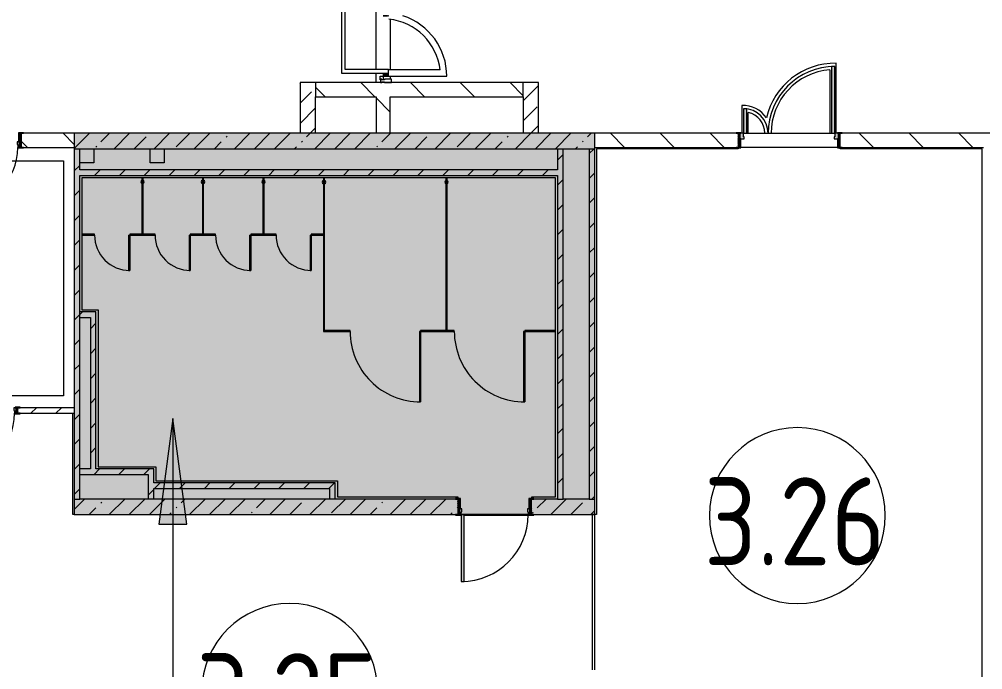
# Model space of a CAD drawing. Header units: millimetres. Extents: x 63482 to 319368, y -8553 to 29000.
# Drawn here: x 228219 to 241909, y 2975 to 12221 of the extents above; entities that cross this region are included whole.
import ezdxf

# ---------------------------------------------------------------- set-up
doc = ezdxf.new("R2010")
doc.units = ezdxf.units.MM
for name, color, linetype, lineweight in [('A-AREA-IDEN', 7, 'Continuous', 9), ('A-DETL', 7, 'Continuous', 5), ('A-GLAZ-CWMG-2', 7, 'Continuous', 5), ('A-WALL', 7, 'Continuous', 9), ('I-WALL-2', 7, 'Continuous', 5)]:
    doc.layers.add(name, color=color, linetype=linetype, lineweight=lineweight)
doc.layers.add('A-DETL-GENF-3', color=7, linetype='Continuous', lineweight=9, true_color=0x4994b4, transparency=0.4)
for name, color, linetype, lineweight, true_color in [('A-DETL-GENF-4', 7, 'Continuous', 5, 0xaaaaaa), ('A-DETL-GENF-6', 7, 'Continuous', 5, 0xe2e2e2), ('A-DOOR-3', 7, 'Continuous', 5, 0xaaaaaa), ('A-DOOR-4', 7, 'Continuous', 5, 0xe2e2e2), ('A-DOOR-5', 7, 'Continuous', 5, 0x6f9cb0), ('A-DOOR-6', 7, 'Continuous', 5, 0x2b586c), ('A-DOOR-FRAM-2', 7, 'Continuous', 5, 0xe2e2e2), ('A-DOOR-FRAM-3', 7, 'Continuous', 5, 0xaaaaaa), ('A-DOOR-FRAM-4', 7, 'Continuous', 5, 0x6f9cb0), ('A-FLOR-2', 7, 'Continuous', 5, 0xaaaaaa), ('A-FLOR-3', 7, 'Continuous', 5, 0x6f9cb0), ('A-GENM-5', 7, 'Continuous', 5, 0x2b586c), ('A-GENM-6', 7, 'Continuous', 5, 0xe2ddcd), ('A-WALL-6', 7, 'Continuous', 9, 0x2b586c), ('G-ANNO-TEXT-1', 7, 'Continuous', 9, 0x3c3c3c), ('I-WALL-3', 7, 'Continuous', 5, 0x2b586c)]:
    doc.layers.add(name, color=color, linetype=linetype, lineweight=lineweight, true_color=true_color)
doc.styles.add('GOST Common_3', font='GOST_Common.ttf', dxfattribs={"width": 0.9, "height": 1250})
pattern_1 = [(45, (134788.6, 0), (-176.7767, 176.7767), [])]
pattern_2 = [(45, (134788.6, 0), (-285.1231, 285.1231), []), (45, (135073.7, 0), (-285.1231, 285.1231), [504.031, -100.806, 16.764, -84.042])]
pattern_3 = [(135, (134788.6, 0), (-353.5534, -353.5534), [])]

# ---------------------------------------------------------------- blocks, each defined once
blk = doc.blocks.new('110_Дверь_СКБ_1Ст_Внутренняя1 - Д-7а_л__950x2100h_Туалет-V88-Общий план 3 этажа с размещением фрагментов 3_1-3_8')
at = {"layer": 'A-DOOR-3'}
h = blk.add_hatch(dxfattribs=at)
h.set_pattern_fill('FP_75', color=256, style=0, pattern_type=2)
h.set_pattern_definition([(135, (1776.41, 174.685), (-14.14214, -14.14214), []), (225, (1776.41, 174.685), (14.14214, -14.14214), [])])
h.paths.add_polyline_path([(537.5, 110), (512.5, 110), (512.5, -110), (537.5, -110)])
at = {"layer": 'A-DOOR-4'}
h = blk.add_hatch(color=256, dxfattribs=at)
h.paths.add_polyline_path([(487.5, 110), (487.5, 70), (477.5, 70), (477.5, 30), (512.5, 30), (512.5, 110)])
h.paths.add_polyline_path([(-462.5, 110), (-487.5, 110), (-487.5, 30), (-452.5, 30), (-452.5, 70), (-462.5, 70)])
at = {"layer": 'A-DOOR-FRAM-2'}
for points in [[(447.5, 1060), (447.5, 110), (487.5, 110), (487.5, 1060)], [(-542.5, 118), (-542.5, 110), (-472.5, 110), (-472.5, 118)], [(-472.5, 30), (-487.5, 30), (-487.5, -110), (-472.5, -110)], [(567.5, 118), (497.5, 118), (497.5, 110), (567.5, 110)], [(512.5, 30), (497.5, 30), (497.5, -110), (512.5, -110)], [(-542.5, -110), (-542.5, -118), (-472.5, -118), (-472.5, -110)], [(567.5, -110), (497.5, -110), (497.5, -118), (567.5, -118)]]:
    blk.add_hatch(color=256, dxfattribs=at).paths.add_polyline_path(points)
at = {"layer": 'A-DOOR-FRAM-3'}
h = blk.add_hatch(dxfattribs=at)
h.set_pattern_fill('FP_76', color=256, style=0, pattern_type=2)
h.set_pattern_definition([(45, (-346.384, 174.685), (-14.1421, 14.1421), []), (135, (-346.384, 174.685), (-14.1421, -14.1421), [])])
h.paths.add_polyline_path([(-487.5, 110), (-512.5, 110), (-512.5, -110), (-487.5, -110)])
at = {"layer": 'A-DOOR-3'}
for p, q in [((487.5, 1060), (447.5, 1060)), ((447.5, 1060), (447.5, 110)), ((487.5, 110), (487.5, 1060))]:
    blk.add_line(p, q, dxfattribs=at)
blk.add_arc((487.5, 110), 950, 90, 180, dxfattribs=at)
at = {"layer": 'A-DOOR-5'}
blk.add_line((447.5, 110), (487.5, 110), dxfattribs=at)
at = {"layer": 'A-DOOR-FRAM-3'}
for p, q in [((-472.5, 118), (-542.5, 118)), ((-542.5, 118), (-542.5, 110)), ((-472.5, 110), (-472.5, 118)), ((567.5, 118), (497.5, 118)), ((497.5, 118), (497.5, 110)), ((567.5, 110), (567.5, 118))]:
    blk.add_line(p, q, dxfattribs=at)
at = {"layer": 'A-DOOR-FRAM-4'}
for p, q in [((-542.5, 110), (-472.5, 110)), ((-487.5, 110), (-512.5, 110)), ((-512.5, 110), (-512.5, -110)), ((-462.5, 110), (-487.5, 110)), ((-487.5, 110), (-487.5, 30)), ((-487.5, -110), (-487.5, 110)), ((-472.5, 110), (-487.5, 110)), ((-487.5, 110), (-487.5, 109)), ((-487.5, 109), (-472.5, 109)), ((-487.5, 30), (-452.5, 30)), ((-472.5, 30), (-487.5, 30)), ((-487.5, 30), (-487.5, -110)), ((-472.5, 109), (-472.5, 110)), ((-472.5, -110), (-472.5, 30)), ((-462.5, 70), (-462.5, 110)), ((-452.5, 70), (-462.5, 70)), ((-452.5, 30), (-452.5, 70)), ((487.5, 70), (477.5, 70)), ((477.5, 70), (477.5, 30)), ((477.5, 30), (512.5, 30)), ((487.5, 110), (487.5, 70)), ((512.5, 110), (487.5, 110)), ((512.5, 110), (497.5, 110)), ((497.5, 110), (497.5, 109)), ((497.5, 110), (567.5, 110)), ((497.5, 109), (512.5, 109)), ((512.5, 30), (497.5, 30)), ((497.5, 30), (497.5, -110)), ((512.5, 30), (512.5, 110)), ((537.5, 110), (512.5, 110)), ((512.5, 110), (512.5, -110)), ((512.5, 109), (512.5, 110)), ((512.5, -110), (512.5, 30)), ((537.5, -110), (537.5, 110)), ((-472.5, -110), (-542.5, -110)), ((-542.5, -110), (-542.5, -118)), ((-542.5, -118), (-472.5, -118)), ((-512.5, -110), (-487.5, -110)), ((-487.5, -110), (-472.5, -110)), ((-472.5, -118), (-472.5, -110)), ((497.5, -110), (512.5, -110)), ((567.5, -110), (497.5, -110)), ((497.5, -110), (497.5, -118)), ((497.5, -118), (567.5, -118)), ((512.5, -110), (537.5, -110)), ((567.5, -118), (567.5, -110))]:
    blk.add_line(p, q, dxfattribs=at)
blk = doc.blocks.new('110_Дверь_СКБ_1Ст_Внутренняя1 - Д-8 950x2100h_охрана-V94-Общий план 3 этажа с размещением фрагментов 3_1-3_8')
at = {"layer": 'A-DOOR-3'}
h = blk.add_hatch(dxfattribs=at)
h.set_pattern_fill('FP_54', color=256, style=0, pattern_type=2)
h.set_pattern_definition([(135, (1826.41, 164.685), (-14.14214, -14.14214), []), (225, (1826.41, 164.685), (14.14214, -14.14214), [])])
h.paths.add_polyline_path([(487.5, 100), (462.5, 100), (462.5, -100), (487.5, -100)])
at = {"layer": 'A-DOOR-4'}
h = blk.add_hatch(color=256, dxfattribs=at)
h.paths.add_polyline_path([(-412.5, 100), (-437.5, 100), (-437.5, 20), (-402.5, 20), (-402.5, 60), (-412.5, 60)])
h.paths.add_polyline_path([(451.1, 100), (437.5, 100), (437.5, 60), (427.5, 60), (427.5, 20), (462.5, 20), (462.5, 100)])
at = {"layer": 'A-DOOR-FRAM-2'}
for points in [[(397.5, 950), (397.5, 100), (437.5, 100), (437.5, 950)], [(-492.5, 108), (-492.5, 100), (-422.5, 100), (-422.5, 108)], [(-422.5, 20), (-437.5, 20), (-437.5, -100), (-422.5, -100)], [(451.1, 108), (447.5, 108), (451.1, 100), (517.5, 100), (517.5, 108)], [(451.1, 20), (447.5, 20), (451.1, -100), (462.5, -100), (462.5, 20)], [(-492.5, -100), (-492.5, -108), (-422.5, -108), (-422.5, -100)], [(517.5, -100), (447.5, -100), (451.1, -108), (517.5, -108)]]:
    blk.add_hatch(color=256, dxfattribs=at).paths.add_polyline_path(points)
at = {"layer": 'A-DOOR-FRAM-3'}
h = blk.add_hatch(dxfattribs=at)
h.set_pattern_fill('FP_55', color=256, style=0, pattern_type=2)
h.set_pattern_definition([(45, (-296.384, 164.685), (-14.1421, 14.1421), []), (135, (-296.384, 164.685), (-14.1421, -14.1421), [])])
h.paths.add_polyline_path([(-437.5, 100), (-462.5, 100), (-462.5, -100), (-437.5, -100)])
at = {"layer": 'A-DOOR-3'}
for p, q in [((437.5, 950), (397.5, 950)), ((397.5, 950), (397.5, 100)), ((437.5, 100), (437.5, 950)), ((397.5, 100), (437.5, 100))]:
    blk.add_line(p, q, dxfattribs=at)
blk.add_arc((437.5, 100), 850, 90, 180, dxfattribs=at)
at = {"layer": 'A-DOOR-FRAM-3'}
for p, q in [((-422.5, 108), (-492.5, 108)), ((-492.5, 108), (-492.5, 100)), ((-492.5, 100), (-422.5, 100)), ((-437.5, 100), (-462.5, 100)), ((-462.5, 100), (-462.5, -100)), ((-412.5, 100), (-437.5, 100)), ((-437.5, 100), (-437.5, 20)), ((-437.5, -100), (-437.5, 100)), ((-422.5, 100), (-437.5, 100)), ((-437.5, 100), (-437.5, 99)), ((-437.5, 99), (-422.5, 99)), ((-437.5, 20), (-402.5, 20)), ((-422.5, 20), (-437.5, 20)), ((-437.5, 20), (-437.5, -100)), ((-422.5, 100), (-422.5, 108)), ((-422.5, 99), (-422.5, 100)), ((-422.5, -100), (-422.5, 20)), ((-412.5, 60), (-412.5, 100)), ((-402.5, 60), (-412.5, 60)), ((-402.5, 20), (-402.5, 60)), ((437.5, 60), (427.5, 60)), ((427.5, 60), (427.5, 20)), ((427.5, 20), (462.5, 20)), ((437.5, 100), (437.5, 60)), ((462.5, 100), (437.5, 100)), ((517.5, 108), (447.5, 108)), ((447.5, 108), (447.5, 100)), ((462.5, 100), (447.5, 100)), ((447.5, 100), (447.5, 99)), ((447.5, 100), (517.5, 100)), ((447.5, 99), (462.5, 99)), ((462.5, 20), (447.5, 20)), ((447.5, 20), (447.5, -100)), ((462.5, 20), (462.5, 100)), ((487.5, 100), (462.5, 100)), ((462.5, 100), (462.5, -100)), ((462.5, 99), (462.5, 100)), ((462.5, -100), (462.5, 20)), ((487.5, -100), (487.5, 100)), ((517.5, 100), (517.5, 108)), ((-422.5, -100), (-492.5, -100)), ((-492.5, -100), (-492.5, -108)), ((-492.5, -108), (-422.5, -108)), ((-462.5, -100), (-437.5, -100)), ((-437.5, -100), (-422.5, -100)), ((-422.5, -108), (-422.5, -100)), ((447.5, -100), (462.5, -100)), ((517.5, -100), (447.5, -100)), ((447.5, -100), (447.5, -108)), ((447.5, -108), (517.5, -108)), ((462.5, -100), (487.5, -100)), ((517.5, -108), (517.5, -100))]:
    blk.add_line(p, q, dxfattribs=at)
blk = doc.blocks.new('110_Дверь_СКБ_1Ст_Внутренняя1 - Д-8 950x2100h_охрана-V95-Общий план 3 этажа с размещением фрагментов 3_1-3_8')
at = {"layer": 'A-DOOR-3'}
h = blk.add_hatch(dxfattribs=at)
h.set_pattern_fill('FP_79', color=256, style=0, pattern_type=2)
h.set_pattern_definition([(135, (1826.41, 104.685), (-14.14214, -14.14214), []), (225, (1826.41, 104.685), (14.14214, -14.14214), [])])
h.paths.add_polyline_path([(487, 40), (462, 40), (462, -40), (487, -40)])
at = {"layer": 'A-DOOR-4'}
h = blk.add_hatch(color=256, dxfattribs=at)
h.paths.add_polyline_path([(437, 40), (437, 0), (427, 0), (427, -40), (462, -40), (462, 40)])
h.paths.add_polyline_path([(-413, 40), (-438, 40), (-438, -40), (-403, -40), (-403, 0), (-413, 0)])
at = {"layer": 'A-DOOR-FRAM-2'}
for points in [[(437, 890), (397, 890), (401, 40), (437, 40)], [(-493, 48), (-493, 40), (-423, 40), (-423, 48)], [(517, 48), (447, 48), (447, 40), (517, 40)], [(-423, -40), (-493, -40), (-493, -48), (-423, -48)], [(447, -40), (447, -48), (517, -48), (517, -40)]]:
    blk.add_hatch(color=256, dxfattribs=at).paths.add_polyline_path(points)
at = {"layer": 'A-DOOR-FRAM-3'}
h = blk.add_hatch(dxfattribs=at)
h.set_pattern_fill('FP_80', color=256, style=0, pattern_type=2)
h.set_pattern_definition([(45, (-296.384, 104.685), (-14.1421, 14.1421), []), (135, (-296.384, 104.685), (-14.1421, -14.1421), [])])
h.paths.add_polyline_path([(-438, 40), (-463, 40), (-463, -40), (-438, -40)])
at = {"layer": 'A-DOOR-3'}
for p, q in [((437, 890), (397, 890)), ((397, 890), (397, 40)), ((437, 40), (437, 890)), ((397, 40), (437, 40))]:
    blk.add_line(p, q, dxfattribs=at)
blk.add_arc((437, 40), 850, 90, 180, dxfattribs=at)
at = {"layer": 'A-DOOR-FRAM-3'}
for p, q in [((-423, 48), (-493, 48)), ((-493, 48), (-493, 40)), ((-493, 40), (-423, 40)), ((-438, 40), (-463, 40)), ((-463, 40), (-463, -40)), ((-413, 40), (-438, 40)), ((-438, 40), (-438, -40)), ((-438, -40), (-438, 40)), ((-423, 40), (-438, 40)), ((-438, 40), (-438, 39)), ((-438, 39), (-423, 39)), ((-423, 40), (-423, 48)), ((-423, 39), (-423, 40)), ((-413, 0), (-413, 40)), ((-403, 0), (-413, 0)), ((-403, -40), (-403, 0)), ((437, 0), (427, 0)), ((427, 0), (427, -40)), ((437, 40), (437, 0)), ((462, 40), (437, 40)), ((517, 48), (447, 48)), ((447, 48), (447, 40)), ((462, 40), (447, 40)), ((447, 40), (447, 39)), ((447, 40), (517, 40)), ((447, 39), (462, 39)), ((462, -40), (462, 40)), ((487, 40), (462, 40)), ((462, 40), (462, -40)), ((462, 39), (462, 40)), ((487, -40), (487, 40)), ((517, 40), (517, 48)), ((-423, -40), (-493, -40)), ((-493, -40), (-493, -48)), ((-493, -48), (-423, -48)), ((-463, -40), (-438, -40)), ((-423, -39), (-438, -39)), ((-438, -39), (-438, -40)), ((-438, -40), (-403, -40)), ((-438, -40), (-423, -40)), ((-423, -40), (-423, -39)), ((-423, -48), (-423, -40)), ((427, -40), (462, -40)), ((462, -39), (447, -39)), ((447, -39), (447, -40)), ((447, -40), (462, -40)), ((517, -40), (447, -40)), ((447, -40), (447, -48)), ((447, -48), (517, -48)), ((462, -40), (462, -39)), ((462, -40), (487, -40)), ((517, -48), (517, -40))]:
    blk.add_line(p, q, dxfattribs=at)
blk = doc.blocks.new('110_Дверь_СКБ_2Ст - Д-6_л__ ДОО_Дв_1450x2100h_Дверь из раздевальной в коридор-V96-Общий план 3 этажа с размещением фрагментов 3_1-3_8')
at = {"layer": 'A-DOOR-3'}
h = blk.add_hatch(dxfattribs=at)
h.set_pattern_fill('FP_22', color=256, style=0, pattern_type=2)
h.set_pattern_definition([(135, (1576.41, 164.685), (-14.14214, -14.14214), []), (225, (1576.41, 164.685), (14.14214, -14.14214), [])])
h.paths.add_polyline_path([(737.5, -100), (737.5, 100), (712.5, 100), (712.5, -100)])
at = {"layer": 'A-DOOR-4'}
for points in [[(662.5, 100), (662.5, 1050), (612.5, 1050), (612.5, 100)], [(-587.5, 100), (-587.5, 450), (-637.5, 450), (-637.5, 100)]]:
    blk.add_hatch(color=256, dxfattribs=at).paths.add_polyline_path(points)
h = blk.add_hatch(color=256, dxfattribs=at)
h.paths.add_polyline_path([(652.5, 20), (712.5, 20), (712.5, 100), (662.5, 100), (662.5, 50), (652.5, 50)])
h.paths.add_polyline_path([(-687.5, 20), (-627.5, 20), (-627.5, 50), (-637.5, 50), (-637.5, 100), (-687.5, 100)])
at = {"layer": 'A-DOOR-FRAM-2'}
for points in [[(-672.5, 100), (-672.5, 108), (-742.5, 108), (-742.5, 100)], [(-672.5, -100), (-672.5, 20), (-687.5, 20), (-687.5, -100)], [(767.5, 100), (767.5, 108), (697.5, 108), (697.5, 100)], [(712.5, -100), (712.5, 20), (697.5, 20), (697.5, -100)], [(-672.5, -108), (-672.5, -100), (-742.5, -100), (-742.5, -108)], [(767.5, -108), (767.5, -100), (697.5, -100), (697.5, -108)]]:
    blk.add_hatch(color=256, dxfattribs=at).paths.add_polyline_path(points)
at = {"layer": 'A-DOOR-FRAM-3'}
h = blk.add_hatch(dxfattribs=at)
h.set_pattern_fill('FP_24', color=256, style=0, pattern_type=2)
h.set_pattern_definition([(45, (-546.384, 164.685), (-14.1421, 14.1421), []), (135, (-546.384, 164.685), (-14.1421, -14.1421), [])])
h.paths.add_polyline_path([(-687.5, -100), (-687.5, 100), (-712.5, 100), (-712.5, -100)])
at = {"layer": 'A-DOOR-3'}
for p, q in [((662.5, 1050), (612.5, 1050)), ((612.5, 1050), (612.5, 100)), ((662.5, 100), (662.5, 1050)), ((-637.5, 450), (-637.5, 100)), ((-587.5, 450), (-637.5, 450)), ((-587.5, 100), (-587.5, 450)), ((-637.5, 100), (-587.5, 100)), ((612.5, 100), (662.5, 100))]:
    blk.add_line(p, q, dxfattribs=at)
for centre, radius, start, end in [((662.5, 100), 950, 90, 180), ((-637.5, 100), 350, 360, 90)]:
    blk.add_arc(centre, radius, start, end, dxfattribs=at)
at = {"layer": 'A-DOOR-FRAM-3'}
for p, q in [((-672.5, 108), (-742.5, 108)), ((-742.5, 108), (-742.5, 100)), ((-742.5, 100), (-672.5, 100)), ((-687.5, 100), (-712.5, 100)), ((-712.5, 100), (-712.5, -100)), ((-637.5, 100), (-687.5, 100)), ((-687.5, 100), (-687.5, 20)), ((-687.5, -100), (-687.5, 100)), ((-687.5, 20), (-627.5, 20)), ((-672.5, 20), (-687.5, 20)), ((-687.5, 20), (-687.5, -100)), ((-672.5, 100), (-672.5, 108)), ((-672.5, -100), (-672.5, 20)), ((-637.5, 50), (-637.5, 100)), ((-627.5, 50), (-637.5, 50)), ((-627.5, 20), (-627.5, 50)), ((662.5, 50), (652.5, 50)), ((652.5, 50), (652.5, 20)), ((652.5, 20), (712.5, 20)), ((662.5, 100), (662.5, 50)), ((712.5, 100), (662.5, 100)), ((767.5, 108), (697.5, 108)), ((697.5, 108), (697.5, 100)), ((697.5, 100), (767.5, 100)), ((712.5, 20), (697.5, 20)), ((697.5, 20), (697.5, -100)), ((712.5, 20), (712.5, 100)), ((737.5, 100), (712.5, 100)), ((712.5, 100), (712.5, -100)), ((712.5, -100), (712.5, 20)), ((737.5, -100), (737.5, 100)), ((767.5, 100), (767.5, 108)), ((-672.5, -100), (-742.5, -100)), ((-742.5, -100), (-742.5, -108)), ((-742.5, -108), (-672.5, -108)), ((-712.5, -100), (-687.5, -100)), ((-687.5, -100), (-672.5, -100)), ((-672.5, -108), (-672.5, -100)), ((697.5, -100), (712.5, -100)), ((767.5, -100), (697.5, -100)), ((697.5, -100), (697.5, -108)), ((697.5, -108), (767.5, -108)), ((712.5, -100), (737.5, -100)), ((767.5, -108), (767.5, -100))]:
    blk.add_line(p, q, dxfattribs=at)
blk = doc.blocks.new('131_Сантехническая перегородка 7 - СП-1-V192-Общий план 3 этажа с размещением фрагментов 3_1-3_8')
at = {"layer": 'A-GENM-6'}
blk.add_hatch(color=256, dxfattribs=at).paths.add_polyline_path([(2166, 8), (-4, 8), (-4, -8), (2166, -8)])
at = {"layer": 'A-GENM-5'}
for p, q in [((2166, 8), (-4, 8)), ((-4, 8), (-4, -8)), ((2166, -8), (2166, 8)), ((-4, -8), (2166, -8))]:
    blk.add_line(p, q, dxfattribs=at)
at = {"layer": 'A-GENM-5', "flags": 128}
for points in [[(71, 8), (71, 9), (71, 9), (70, 9), (70, 10), (70, 10), (69, 11), (69, 11), (68, 12), (68, 12), (67, 12), (67, 13), (66, 13), (66, 13), (65, 14), (65, 14), (64, 14), (64, 14), (63, 14), (62, 15), (62, 15), (61, 15), (61, 15), (60, 15), (59, 15), (59, 15), (58, 15), (58, 15), (57, 15), (56, 15), (56, 15), (55, 15), (55, 15), (54, 14), (54, 14), (53, 14), (52, 14), (52, 13), (51, 13), (51, 13), (50, 13), (50, 12), (49, 12), (49, 11), (48, 11), (48, 11), (48, 10), (47, 10), (47, 9), (46, 9), (46, 8), (46, 8)], [(46, -8), (46, -9), (47, -9), (47, -9), (47, -10), (48, -10), (48, -11), (49, -11), (49, -12), (50, -12), (50, -12), (51, -13), (51, -13), (52, -13), (52, -14), (53, -14), (53, -14), (54, -14), (54, -14), (55, -15), (56, -15), (56, -15), (57, -15), (57, -15), (58, -15), (59, -15), (59, -15), (60, -15), (60, -15), (61, -15), (62, -15), (62, -15), (63, -15), (63, -14), (64, -14), (64, -14), (65, -14), (66, -13), (66, -13), (67, -13), (67, -13), (68, -12), (68, -12), (69, -11), (69, -11), (69, -11), (70, -10), (70, -10), (71, -9), (71, -9), (71, -8), (71, -8)]]:
    blk.add_lwpolyline(points, dxfattribs=at)
at = {"layer": 'A-GENM-5'}
for radius, start, end in [(24.6, 19.9113, 160.0887), (17.6, 45, 135), (17.6, 45, 135), (15.1, 45, 135), (24.6, 199.9113, 340.0887), (17.6, 225, 315), (17.6, 225, 315), (15.1, 225, 315)]:
    blk.add_arc((59, 0), radius, start, end, dxfattribs=at)
blk = doc.blocks.new('131_Сантехническая перегородка 6 - СП-1-V193-Общий план 3 этажа с размещением фрагментов 3_1-3_8')
at = {"layer": 'A-GENM-6'}
blk.add_hatch(color=256, dxfattribs=at).paths.add_polyline_path([(800, 8), (0, 8), (0, -8), (800, -8)])
at = {"layer": 'A-GENM-5'}
for p, q in [((800, 8), (0, 8)), ((0, 8), (0, -8)), ((800, -8), (800, 8)), ((0, -8), (800, -8))]:
    blk.add_line(p, q, dxfattribs=at)
at = {"layer": 'A-GENM-5', "flags": 128}
for points in [[(71, 8), (71, 9), (71, 9), (70, 9), (70, 10), (70, 10), (69, 11), (69, 11), (68, 12), (68, 12), (67, 12), (67, 13), (66, 13), (66, 13), (65, 14), (65, 14), (64, 14), (64, 14), (63, 14), (62, 15), (62, 15), (61, 15), (61, 15), (60, 15), (59, 15), (59, 15), (58, 15), (58, 15), (57, 15), (56, 15), (56, 15), (55, 15), (55, 15), (54, 14), (54, 14), (53, 14), (52, 14), (52, 13), (51, 13), (51, 13), (50, 13), (50, 12), (49, 12), (49, 11), (48, 11), (48, 11), (48, 10), (47, 10), (47, 9), (46, 9), (46, 8), (46, 8)], [(46, -8), (46, -9), (47, -9), (47, -9), (47, -10), (48, -10), (48, -11), (49, -11), (49, -12), (50, -12), (50, -12), (51, -13), (51, -13), (52, -13), (52, -14), (53, -14), (53, -14), (54, -14), (54, -14), (55, -15), (56, -15), (56, -15), (57, -15), (57, -15), (58, -15), (59, -15), (59, -15), (60, -15), (60, -15), (61, -15), (62, -15), (62, -15), (63, -15), (63, -14), (64, -14), (64, -14), (65, -14), (66, -13), (66, -13), (67, -13), (67, -13), (68, -12), (68, -12), (69, -11), (69, -11), (69, -11), (70, -10), (70, -10), (71, -9), (71, -9), (71, -8), (71, -8)]]:
    blk.add_lwpolyline(points, dxfattribs=at)
at = {"layer": 'A-GENM-5'}
for radius, start, end in [(24.6, 19.9113, 160.0887), (17.6, 45, 135), (17.6, 45, 135), (15.1, 45, 135), (24.6, 199.9113, 340.0887), (17.6, 225, 315), (17.6, 225, 315), (15.1, 225, 315)]:
    blk.add_arc((59, 0), radius, start, end, dxfattribs=at)
blk = doc.blocks.new('131_Сантехническая перегородка_Дверь МГН - СД-1-V194-Общий план 3 этажа с размещением фрагментов 3_1-3_8')
at = {"layer": 'A-GENM-6'}
for points in [[(-370, 8), (-370, -8), (10, -8), (10, 8)], [(1378, 8), (1010, 8), (1010, -8), (1390, -8), (1390, 8)]]:
    blk.add_hatch(color=256, dxfattribs=at).paths.add_polyline_path(points)
at = {"layer": 'A-DOOR-6'}
for p, q in [((10, 1008), (26, 1008)), ((10, 8), (10, 1008)), ((26, 8), (26, 1008)), ((10, 8), (26, 8))]:
    blk.add_line(p, q, dxfattribs=at)
blk.add_arc((10, 8), 1000, 360, 90, dxfattribs=at)
at = {"layer": 'A-GENM-5'}
for p, q in [((10, 8), (-370, 8)), ((-370, 8), (-370, -8)), ((10, -8), (10, 8)), ((1390, 8), (1010, 8)), ((1010, 8), (1010, -8)), ((1390, -8), (1390, 8)), ((-370, -8), (10, -8)), ((1010, -8), (1390, -8))]:
    blk.add_line(p, q, dxfattribs=at)
blk = doc.blocks.new('131_Сантехническая перегородка_Дверь 5 - СД-1-V195-Общий план 3 этажа с размещением фрагментов 3_1-3_8')
at = {"layer": 'A-GENM-6'}
for points in [[(70, 8), (70, -8), (250, -8), (250, 8)], [(750, 8), (750, -8), (930, -8), (930, 8)]]:
    blk.add_hatch(color=256, dxfattribs=at).paths.add_polyline_path(points)
at = {"layer": 'A-DOOR-6'}
for p, q in [((266, 508), (250, 508)), ((250, 8), (250, 508)), ((266, 8), (266, 508)), ((266, 8), (250, 8))]:
    blk.add_line(p, q, dxfattribs=at)
blk.add_arc((250, 8), 500, 360, 90, dxfattribs=at)
at = {"layer": 'A-GENM-5'}
for p, q in [((250, 8), (70, 8)), ((70, 8), (70, -8)), ((250, -8), (250, 8)), ((930, 8), (750, 8)), ((750, 8), (750, -8)), ((930, -8), (930, 8)), ((70, -8), (250, -8)), ((750, -8), (930, -8))]:
    blk.add_line(p, q, dxfattribs=at)
blk = doc.blocks.new('131_Сантехническая перегородка_Дверь МГН 2 - СД-1-V196-Общий план 3 этажа с размещением фрагментов 3_1-3_8')
at = {"layer": 'A-GENM-6'}
for points in [[(-430, 8), (-430, -8), (10, -8), (10, 8)], [(1110, 8), (1010, 8), (1010, -8), (1110, -8)]]:
    blk.add_hatch(color=256, dxfattribs=at).paths.add_polyline_path(points)
at = {"layer": 'A-DOOR-6'}
for p, q in [((10, 1008), (26, 1008)), ((10, 8), (10, 1008)), ((26, 8), (26, 1008)), ((10, 8), (26, 8))]:
    blk.add_line(p, q, dxfattribs=at)
blk.add_arc((10, 8), 1000, 360, 90, dxfattribs=at)
at = {"layer": 'A-GENM-5'}
for p, q in [((10, 8), (-430, 8)), ((-430, 8), (-430, -8)), ((10, -8), (10, 8)), ((1110, 8), (1010, 8)), ((1010, 8), (1010, -8)), ((1110, -8), (1110, 8)), ((-430, -8), (10, -8)), ((1010, -8), (1110, -8))]:
    blk.add_line(p, q, dxfattribs=at)
blk = doc.blocks.new('Дверь_Витражная_остекление_ - ВВ-7 остекление-32356329-Общий план 3 этажа с размещением фрагментов 3_1-3_8')
at = {"layer": 'A-DETL-GENF-6'}
blk.add_hatch(color=256, dxfattribs=at).paths.add_polyline_path([(-860, -20), (-860, -96), (-815, -96), (-815, -20)])
h = blk.add_hatch(color=256, dxfattribs=at)
h.paths.add_polyline_path([(865, -100), (900, -100), (900, -40), (910, -40), (910, -20), (865, -20), (865, -40)])
h.paths.add_polyline_path([(900, -880), (910, -880), (910, -140), (900, -140), (900, -833)])
at = {"layer": 'A-DETL-GENF-4'}
for p, q in [((-815, -20), (-860, -20)), ((-860, -96), (-860, -20)), ((-815, -20), (-860, -20)), ((-860, -20), (-860, -96)), ((865, -100), (865, -20)), ((865, -20), (865, -100)), ((910, -880), (910, -140)), ((910, -880), (910, -140)), ((910, -800), (900, -800)), ((910, -880), (900, -880)), ((900, -880), (910, -880))]:
    blk.add_line(p, q, dxfattribs=at)
at = {"layer": 'A-DOOR-3'}
for p, q in [((-910, 20), (-860, 20)), ((-910, -20), (-910, 20)), ((-860, 20), (-860, -20)), ((860, 20), (910, 20)), ((860, -20), (860, 20)), ((910, 20), (910, -20)), ((-860, -20), (-910, -20)), ((-860, -96), (-860, -20)), ((910, -20), (860, -20))]:
    blk.add_line(p, q, dxfattribs=at)
for centre, start, end in [((-860, -20), 354.5815, 0), ((860, -20), 180, 185.4185)]:
    blk.add_arc(centre, 860, start, end, dxfattribs=at)
blk = doc.blocks.new('Прямоугольный импост - Импост структурный с накладкой - 160мм Темный-32310142-Общий план 3 этажа с размещением фрагментов 3_1-3_8')
at = {"layer": 'A-GLAZ-CWMG-2'}
for p, q in [((-50, 0), (-50, 17)), ((-50, 17), (0, 17)), ((-40, 0), (-50, 0)), ((-40, -40), (-40, 0)), ((0, 0), (-10, 0)), ((-10, 0), (-10, -40)), ((0, 17), (0, 0)), ((-50, -140), (-50, -40)), ((-50, -40), (-40, -40)), ((-10, -40), (0, -40)), ((0, -40), (0, -140)), ((0, -140), (-50, -140))]:
    blk.add_line(p, q, dxfattribs=at)
blk = doc.blocks.new('Марка_Помещения - Номер-25198446-Общий план 3 этажа с размещением фрагментов 3_1-3_8')
at = {"layer": 'A-AREA-IDEN'}
for start, end in [(360, 180), (180, 360)]:
    blk.add_arc((0, 0), 2.5, start, end, dxfattribs=at)

msp = doc.modelspace()

# ---------------------------------------------------------------- hatches: boundary and pattern name
at = {"layer": 'A-DETL-GENF-3'}
h = msp.add_hatch(color=256, dxfattribs=at)
h.paths.add_polyline_path([(205835.8, -250), (206868.6, -250), (206868.6, 7900), (200198.6, 7900), (200198.6, -250), (205335.8, -250)])
h.paths.add_polyline_path([(250334.1, 5180), (254118.6, 5180), (254118.6, 10600), (246718.6, 10600), (246718.6, 5180)])
h.paths.add_polyline_path([(235334.7, 5180), (236398.6, 5180), (236398.6, 10600), (228998.6, 10600), (228998.6, 5180), (234334.7, 5180)])
h.paths.add_polyline_path([(146338, 6170), (161550.4, 6170), (161550.4, 9503.2), (144448.6, 9503.2), (144448.6, 6170)])
h.paths.add_polyline_path([(186336.5, 6250), (199018.6, 6250), (199018.6, 11900), (170005.7, 11900), (170005.7, 6250), (184336.6, 6250)])
h.paths.add_polyline_path([(154337.7, 11990), (154770.6, 11990), (154770.6, 15200), (148498.8, 15200), (148498.8, 11990), (152337.8, 11990)])
h.paths.add_polyline_path([(244334.3, 13400), (245838.6, 13400), (245838.6, 15610), (244308.6, 15610), (244308.6, 13400)])
h.paths.add_polyline_path([(235588.6, 13400), (235588.6, 17530), (233067.6, 17530), (233067.6, 13400), (235334.7, 13400)])
at = {"layer": 'G-ANNO-TEXT-1'}
msp.add_hatch(color=256, dxfattribs=at).paths.add_polyline_path([(230401.3, 6545.5), (230203.8, 5045.5), (230598.7, 5045.5)])
at = {"layer": 'I-WALL-2'}
h = msp.add_hatch(dxfattribs=at)
h.set_pattern_fill('FP_51', color=256, style=0, pattern_type=2)
h.set_pattern_definition(pattern_3)
h.paths.add_polyline_path([(233334.7, 10600), (233488.6, 10600), (233488.6, 11320), (233288.6, 11320), (233288.6, 10600)])
h.paths.add_polyline_path([(233488.6, 13220), (233488.6, 13400), (233288.6, 13400), (233288.6, 13220), (233334.7, 13220)])
h = msp.add_hatch(dxfattribs=at)
h.set_pattern_fill('FP_48', color=256, style=0, pattern_type=2)
h.set_pattern_definition(pattern_2)
h.paths.add_polyline_path([(232427.6, 10600), (232427.6, 11320), (232207.6, 11320), (232207.6, 10600), (232334.8, 10600)])
h = msp.add_hatch(dxfattribs=at)
h.set_pattern_fill('FP_51', color=256, style=0, pattern_type=2)
h.set_pattern_definition(pattern_3)
h.paths.add_polyline_path([(233288.6, 11120), (233288.6, 11320), (232427.6, 11320), (232427.6, 11120)])
h = msp.add_hatch(dxfattribs=at)
h.set_pattern_fill('FP_51', color=256, style=0, pattern_type=2)
h.set_pattern_definition(pattern_3)
h.paths.add_polyline_path([(235377.6, 11120), (235377.6, 11320), (233488.6, 11320), (233488.6, 11120), (234334.7, 11120)])
h = msp.add_hatch(dxfattribs=at)
h.set_pattern_fill('FP_48', color=256, style=0, pattern_type=2)
h.set_pattern_definition(pattern_2)
h.paths.add_polyline_path([(235597.6, 10600), (235597.6, 11320), (235377.6, 11320), (235377.6, 10600)])
h = msp.add_hatch(dxfattribs=at)
h.set_pattern_fill('FP_51', color=256, style=0, pattern_type=2)
h.set_pattern_definition(pattern_3)
h.paths.add_polyline_path([(240334.5, 10400), (241918.6, 10400), (241918.6, 10600), (239883.6, 10600), (239883.6, 10400), (239913.6, 10400)])
h.paths.add_polyline_path([(238334.6, 10400), (238433.6, 10400), (238433.6, 10600), (236398.6, 10600), (236398.6, 10400)])
h.paths.add_polyline_path([(224718.6, 10400), (224773.6, 10400), (224773.6, 10600), (224398.6, 10600), (224398.6, 10400), (224573.6, 10400)])
h.paths.add_polyline_path([(226228.6, 10400), (227298.6, 10400), (227298.6, 10600), (226173.6, 10600), (226173.6, 10400)])
h.paths.add_polyline_path([(228334.9, 10400), (228998.6, 10400), (228998.6, 10600), (228248.6, 10600), (228248.6, 10400), (228278.6, 10400)])
h = msp.add_hatch(dxfattribs=at)
h.set_pattern_fill('FP_48', color=256, style=0, pattern_type=2)
h.set_pattern_definition(pattern_2)
h.paths.add_polyline_path([(230334.9, 10380), (236398.6, 10380), (236398.6, 10600), (228998.6, 10600), (228998.6, 10380)])
h = msp.add_hatch(dxfattribs=at)
h.set_pattern_fill('FP_53', color=256, style=0, pattern_type=2)
h.set_pattern_definition(pattern_1)
h.paths.add_polyline_path([(229078.6, 5400), (229078.6, 10380), (228998.6, 10379.6), (228998.6, 5400)])
h = msp.add_hatch(dxfattribs=at)
h.set_pattern_fill('FP_53', color=256, style=0, pattern_type=2)
h.set_pattern_definition(pattern_1)
h.paths.add_polyline_path([(235868.6, 5400), (235948.6, 5400), (235948.6, 10380), (235868.6, 10379.6), (235868.6, 5646.5)])
h = msp.add_hatch(dxfattribs=at)
h.set_pattern_fill('FP_53', color=256, style=0, pattern_type=2)
h.set_pattern_definition(pattern_1)
h.paths.add_polyline_path([(236398.6, 5400), (236398.6, 10380), (236318.6, 10379.6), (236318.6, 5400), (236334.6, 5400)])
h = msp.add_hatch(dxfattribs=at)
h.set_pattern_fill('FP_53', color=256, style=0, pattern_type=2)
h.set_pattern_definition(pattern_1)
h.paths.add_polyline_path([(232334.8, 10000), (235868.6, 10000), (235868.6, 10080), (229078.6, 10080), (229078.6, 10000), (230334.9, 10000)])
h = msp.add_hatch(dxfattribs=at)
h.set_pattern_fill('FP_53', color=256, style=0, pattern_type=2)
h.set_pattern_definition(pattern_1)
h.paths.add_polyline_path([(229078.6, 7980), (229308.6, 7980), (229308.6, 8060), (229078.6, 8060), (229078.6, 8013.1)])
h = msp.add_hatch(dxfattribs=at)
h.set_pattern_fill('FP_53', color=256, style=0, pattern_type=2)
h.set_pattern_definition(pattern_1)
h.paths.add_polyline_path([(229308.6, 5830), (229308.6, 7980), (229228.6, 7980), (229228.6, 5830)])
h = msp.add_hatch(dxfattribs=at)
h.set_pattern_fill('FP_53', color=256, style=0, pattern_type=2)
h.set_pattern_definition(pattern_1)
h.paths.add_polyline_path([(228334.9, 6620), (228998.6, 6620), (228998.6, 6700), (228198.6, 6700), (228198.6, 6620), (228228.6, 6620)])
h.paths.add_polyline_path([(226818.6, 6620), (227248.6, 6620), (227248.6, 6700), (226818.6, 6700)])
h = msp.add_hatch(dxfattribs=at)
h.set_pattern_fill('FP_53', color=256, style=0, pattern_type=2)
h.set_pattern_definition(pattern_1)
h.paths.add_polyline_path([(229776.8, 5750), (230048.6, 5750), (230048.6, 5830), (229078.6, 5830), (229078.6, 5750)])
h = msp.add_hatch(dxfattribs=at)
h.set_pattern_fill('FP_53', color=256, style=0, pattern_type=2)
h.set_pattern_definition(pattern_1)
h.paths.add_polyline_path([(230128.6, 5400), (230128.6, 5830), (230048.6, 5830), (230048.6, 5400)])
h = msp.add_hatch(dxfattribs=at)
h.set_pattern_fill('FP_53', color=256, style=0, pattern_type=2)
h.set_pattern_definition(pattern_1)
h.paths.add_polyline_path([(232628.6, 5550), (232628.6, 5630), (230128.6, 5630), (230128.6, 5550), (230334.9, 5550)])
h = msp.add_hatch(dxfattribs=at)
h.set_pattern_fill('FP_53', color=256, style=0, pattern_type=2)
h.set_pattern_definition(pattern_1)
h.paths.add_polyline_path([(232708.6, 5400), (232708.6, 5630), (232628.6, 5630), (232628.6, 5400)])
h = msp.add_hatch(dxfattribs=at)
h.set_pattern_fill('FP_48', color=256, style=0, pattern_type=2)
h.set_pattern_definition(pattern_2)
h.paths.add_polyline_path([(236398.6, 5180), (236398.6, 5400), (235498.6, 5400), (235498.6, 5180), (236358.6, 5180)])
h.paths.add_polyline_path([(234334.7, 5180), (234448.6, 5180), (234448.6, 5400), (228998.6, 5400), (228998.6, 5180), (230334.9, 5180)])

# ---------------------------------------------------------------- linework, layer by layer
at = {"layer": 'A-DETL'}
for p, q in [((236398.6, 10600), (228998.6, 10600)), ((228998.6, 10600), (228998.6, 5180)), ((236398.6, 5180), (236398.6, 10600)), ((227388.6, 10207.5), (228848.6, 10207.5)), ((228848.6, 10207.5), (228848.6, 6867.5)), ((228848.6, 6867.5), (227348.6, 6867.5)), ((228998.6, 5180), (236398.6, 5180))]:
    msp.add_line(p, q, dxfattribs=at)
at = {"layer": 'A-FLOR-2'}
for p, q in [((232798.6, 13130), (232798.6, 11455)), ((232848.6, 11505), (232848.6, 13080)), ((233464.6, 11505), (232848.6, 11505)), ((233464.6, 11410), (233464.6, 11505)), ((234198.6, 11500), (233464.6, 11500)), ((239737, 11502.3), (239737, 10600)), ((239827, 10600), (239827, 11594.8)), ((232798.6, 11455), (233464.6, 11455)), ((233464.6, 11410), (234293.6, 11410)), ((238485.8, 10994.4), (238485.8, 10600)), ((238575.8, 10600), (238575.8, 10897.1)), ((238558.6, 10600), (238575.8, 10600)), ((238812, 10600), (238902, 10600)), ((238902, 10600), (239758.6, 10600)), ((238433.6, 10380), (236419.6, 10380)), ((236419.6, 10380), (236419.6, 5180)), ((238433.6, 10392), (238433.6, 10380)), ((239883.6, 10380), (239883.6, 10392)), ((241898.6, 10380), (239883.6, 10380)), ((241898.6, 529.9), (241898.6, 10380)), ((228979.6, 5180), (228979.6, 6620)), ((228998.6, 5180), (228979.6, 5180)), ((234449.6, 5171), (234498.6, 5171)), ((234538.6, 5171), (235499.6, 5171)), ((236419.6, 5180), (236398.6, 5180))]:
    msp.add_line(p, q, dxfattribs=at)
for centre, radius, start, end in [((233388.6, 11410), 815, 6.34007, 84.3668), ((233388.6, 11410), 905, 360, 71.85588), ((239807, 10600), 995, 88.8489, 167.32946), ((239807, 10600), 905, 94.43687, 180), ((238507, 10600), 395, 33.54048, 93.07201), ((238507, 10600), 305, 0, 76.9573)]:
    msp.add_arc(centre, radius, start, end, dxfattribs=at)
at = {"layer": 'A-FLOR-3'}
for p, q in [((229278.6, 10380), (229278.6, 10180)), ((230078.6, 10180), (230078.6, 10380)), ((230278.6, 10380), (230278.6, 10180)), ((229278.6, 10180), (229078.6, 10180)), ((230278.6, 10180), (230078.6, 10180)), ((232540.1, 9969), (229109.6, 9969)), ((229109.6, 9969), (229109.6, 9168)), ((234280.6, 9969), (232556.1, 9969)), ((235837.6, 9969), (234296.6, 9969)), ((235837.6, 7799), (235837.6, 9969)), ((229109.6, 9152), (229109.6, 8091)), ((229109.6, 8091), (229339.6, 8091)), ((229339.6, 8091), (229339.6, 5861)), ((235837.6, 5431), (235837.6, 7783)), ((229339.6, 5861), (230159.6, 5861)), ((230159.6, 5861), (230159.6, 5661)), ((230159.6, 5661), (232739.6, 5661)), ((232739.6, 5661), (232739.6, 5431)), ((232739.6, 5431), (234449.6, 5431)), ((234449.6, 5431), (234449.6, 5408)), ((235499.6, 5408), (235499.6, 5431)), ((235499.6, 5431), (235837.6, 5431)), ((235448.6, 5180), (234538.6, 5180))]:
    msp.add_line(p, q, dxfattribs=at)
at = {"layer": 'A-WALL'}
for p, q in [((232427.6, 11320), (232427.6, 11120)), ((235377.6, 11120), (235377.6, 11320))]:
    msp.add_line(p, q, dxfattribs=at)
at = {"layer": 'A-WALL-6'}
for p, q in [((228998.6, 10600), (228998.6, 10400)), ((233488.6, 10600), (233288.6, 10600)), ((236398.6, 10400), (236398.6, 10600)), ((228998.6, 5400), (229078.6, 5400)), ((235868.6, 5400), (235948.6, 5400)), ((236318.6, 5400), (236398.6, 5400)), ((236398.6, 5180), (236358.6, 5180))]:
    msp.add_line(p, q, dxfattribs=at)
at = {"layer": 'G-ANNO-TEXT-1'}
for p, q in [((230401.3, 6545.5), (230203.8, 5045.5)), ((230598.7, 5045.5), (230401.3, 6545.5)), ((230401.3, 6545.5), (230401.3, -1005.5)), ((230203.8, 5045.5), (230598.7, 5045.5))]:
    msp.add_line(p, q, dxfattribs=at)
at = {"layer": 'I-WALL-2'}
for p, q in [((233288.6, 11505), (233288.6, 13080)), ((233488.6, 12217.8), (233488.6, 11500)), ((233288.6, 11320), (233288.6, 11455)), ((233488.6, 11410), (233488.6, 11370)), ((235597.6, 11320), (232207.6, 11320)), ((232207.6, 11320), (232207.6, 10600)), ((235597.6, 10600), (235597.6, 11320)), ((232427.6, 11120), (233288.6, 11120)), ((232427.6, 10600), (232427.6, 11120)), ((233288.6, 11120), (233288.6, 10600)), ((233488.6, 10600), (233488.6, 11120)), ((233488.6, 11120), (235377.6, 11120)), ((235377.6, 11120), (235377.6, 10600)), ((238575.8, 10600), (238812, 10600)), ((242438.6, 10600), (239913.6, 10600)), ((228278.6, 10400), (228998.6, 10400)), ((236398.6, 10400), (238403.6, 10400)), ((239843.6, 10400), (238473.6, 10400)), ((239913.6, 10400), (241918.6, 10400)), ((228998.6, 6700), (228228.6, 6700)), ((228228.6, 6620), (228998.6, 6620)), ((236358.6, 5180), (236358.6, 2975))]:
    msp.add_line(p, q, dxfattribs=at)
at = {"layer": 'I-WALL-3'}
for p, q in [((233288.6, 10600), (228278.6, 10600)), ((238403.6, 10600), (233488.6, 10600)), ((228998.6, 10400), (228998.6, 6700)), ((228998.6, 10380), (236398.6, 10380)), ((229078.6, 10080), (229078.6, 10380)), ((235868.6, 10380), (235868.6, 10080)), ((235948.6, 5400), (235948.6, 10380)), ((236318.6, 10380), (236318.6, 5400)), ((236398.6, 2975), (236398.6, 10400)), ((235868.6, 10080), (229078.6, 10080)), ((229078.6, 5400), (229078.6, 10000)), ((229078.6, 10000), (235868.6, 10000)), ((235868.6, 10000), (235868.6, 5400)), ((229308.6, 8060), (229078.6, 8060)), ((229078.6, 7980), (229228.6, 7980)), ((229228.6, 7980), (229228.6, 5830)), ((229308.6, 5830), (229308.6, 8060)), ((228998.6, 6620), (228998.6, 5180)), ((229228.6, 5830), (229078.6, 5830)), ((229078.6, 5750), (230048.6, 5750)), ((230128.6, 5830), (229308.6, 5830)), ((230048.6, 5750), (230048.6, 5400)), ((230128.6, 5630), (230128.6, 5830)), ((232708.6, 5630), (230128.6, 5630)), ((232708.6, 5400), (232708.6, 5630)), ((230128.6, 5550), (232628.6, 5550)), ((230128.6, 5400), (230128.6, 5550)), ((232628.6, 5550), (232628.6, 5400)), ((234418.6, 5400), (229078.6, 5400)), ((235868.6, 5400), (235528.6, 5400)), ((236318.6, 5400), (235948.6, 5400)), ((228998.6, 5180), (234418.6, 5180)), ((235528.6, 5180), (236358.6, 5180))]:
    msp.add_line(p, q, dxfattribs=at)

# ---------------------------------------------------------------- block references
at = {"layer": 'A-AREA-IDEN', "xscale": 499.9999999999995, "yscale": 499.9999999999995, "zscale": 499.9999999999995}
for p in [(239274.5, 5166.5), (232061.2, 2666.5)]:
    msp.add_blockref('Марка_Помещения - Номер-25198446-Общий план 3 этажа с размещением фрагментов 3_1-3_8', p, dxfattribs=at)
at = {"layer": 'A-DOOR-3'}
for name, p, rotation in [('Дверь_Витражная_остекление_ - ВВ-7 остекление-32356329-Общий план 3 этажа с размещением фрагментов 3_1-3_8', (233368.6, 12270), 89.99999999999993), ('110_Дверь_СКБ_1Ст_Внутренняя1 - Д-8 950x2100h_охрана-V94-Общий план 3 этажа с размещением фрагментов 3_1-3_8', (227786.1, 10500), 180), ('110_Дверь_СКБ_1Ст_Внутренняя1 - Д-8 950x2100h_охрана-V95-Общий план 3 этажа с размещением фрагментов 3_1-3_8', (227736.1, 6660), 180)]:
    msp.add_blockref(name, p, dxfattribs=dict(at, rotation=rotation))
msp.add_blockref('110_Дверь_СКБ_2Ст - Д-6_л__ ДОО_Дв_1450x2100h_Дверь из раздевальной в коридор-V96-Общий план 3 этажа с размещением фрагментов 3_1-3_8', (239146.1, 10500), dxfattribs=at)
at = {"layer": 'A-DOOR-5', "rotation": 180}
msp.add_blockref('110_Дверь_СКБ_1Ст_Внутренняя1 - Д-7а_л__950x2100h_Туалет-V88-Общий план 3 этажа с размещением фрагментов 3_1-3_8', (234986.1, 5290), dxfattribs=at)
at = {"layer": 'A-GENM-5'}
for name, p, rotation in [('131_Сантехническая перегородка 6 - СП-1-V193-Общий план 3 этажа с размещением фрагментов 3_1-3_8', (229969.2, 9968), 270.0000000000007), ('131_Сантехническая перегородка 6 - СП-1-V193-Общий план 3 этажа с размещением фрагментов 3_1-3_8', (230828.8, 9968), 270.0000000000007), ('131_Сантехническая перегородка 6 - СП-1-V193-Общий план 3 этажа с размещением фрагментов 3_1-3_8', (231688.5, 9968), 270.0000000000007), ('131_Сантехническая перегородка 7 - СП-1-V192-Общий план 3 этажа с размещением фрагментов 3_1-3_8', (232548.1, 9964.9), 269.9999999999999), ('131_Сантехническая перегородка 7 - СП-1-V192-Общий план 3 этажа с размещением фрагментов 3_1-3_8', (234288.6, 9964.9), 269.9999999999999), ('131_Сантехническая перегородка_Дверь 5 - СД-1-V195-Общий план 3 этажа с размещением фрагментов 3_1-3_8', (230038.1, 9160), 180), ('131_Сантехническая перегородка_Дверь 5 - СД-1-V195-Общий план 3 этажа с размещением фрагментов 3_1-3_8', (230898.1, 9160), 180), ('131_Сантехническая перегородка_Дверь 5 - СД-1-V195-Общий план 3 этажа с размещением фрагментов 3_1-3_8', (231758.1, 9160), 180), ('131_Сантехническая перегородка_Дверь 5 - СД-1-V195-Общий план 3 этажа с размещением фрагментов 3_1-3_8', (232618.1, 9160), 180), ('131_Сантехническая перегородка_Дверь МГН - СД-1-V194-Общий план 3 этажа с размещением фрагментов 3_1-3_8', (233930.1, 7791), 180), ('131_Сантехническая перегородка_Дверь МГН 2 - СД-1-V196-Общий план 3 этажа с размещением фрагментов 3_1-3_8', (235410.1, 7791), 180)]:
    msp.add_blockref(name, p, dxfattribs=dict(at, rotation=rotation))
at = {"layer": 'A-GLAZ-CWMG-2', "extrusion": (0, 0, -1), "rotation": 270.0000000000001}
msp.add_blockref('Прямоугольный импост - Импост структурный с накладкой - 160мм Темный-32310142-Общий план 3 этажа с размещением фрагментов 3_1-3_8', (-233368.6, 11320), dxfattribs=at)

# ---------------------------------------------------------------- texts
at = {"layer": 'A-AREA-IDEN', "char_height": 1250, "width": 3318.986, "attachment_point": 1, "style": 'GOST Common_3'}
for s, insert in [('3.26', (237945.8, 5709.3)), ('3.25', (230732.5, 3209.3))]:
    msp.add_mtext(s, dxfattribs=dict(at, insert=insert))

doc.saveas('drawing.dxf')
